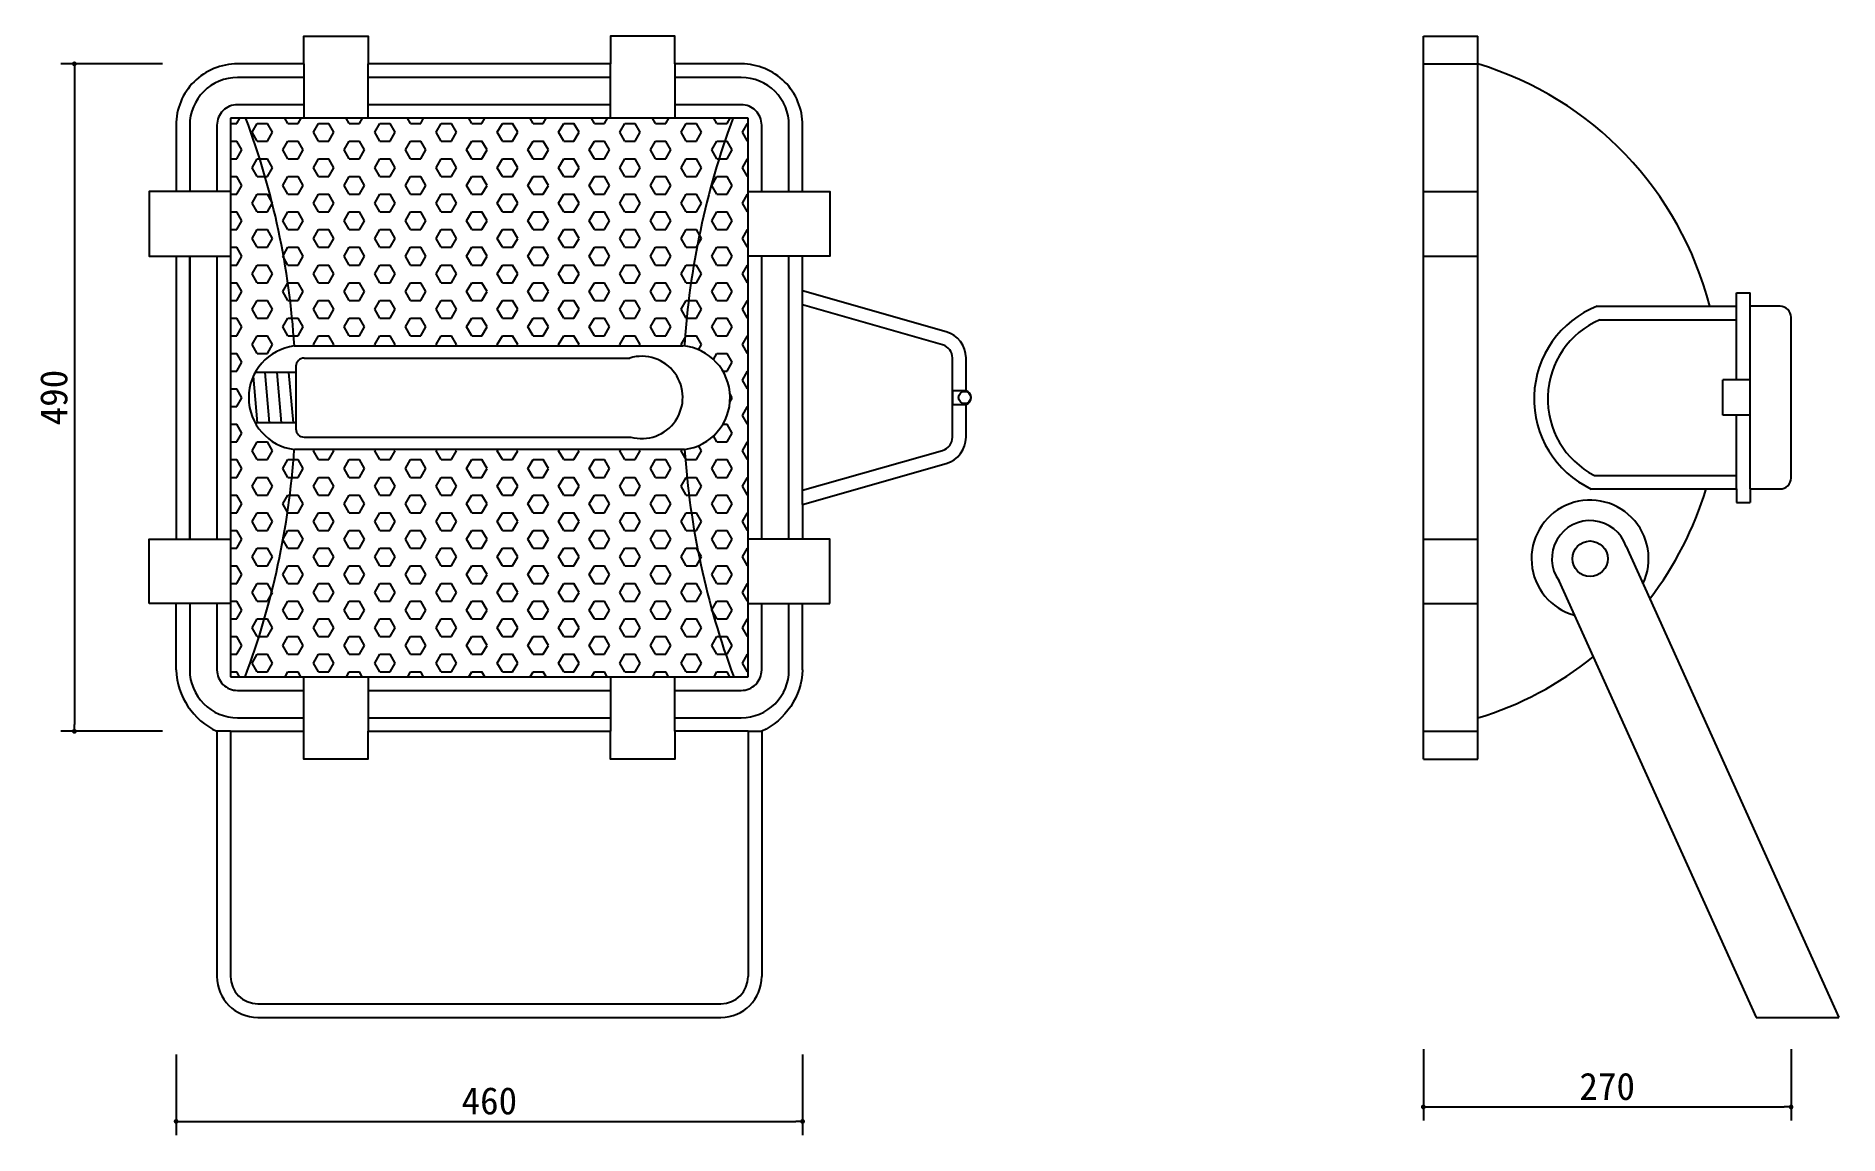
# Model space of a CAD drawing. Extents: x 678 to 2002, y 124 to 931.
import ezdxf

# ---------------------------------------------------------------- set-up
doc = ezdxf.new("R2010")
doc.units = 0
doc.header["$MEASUREMENT"] = 0
doc.layers.get('0').update_dxf_attribs({"linetype": 'CONTINUOUS'})
doc.layers.get('DEFPOINTS').update_dxf_attribs({"linetype": 'CONTINUOUS'})
for name, color, linetype in [('3', 3, 'CONTINUOUS'), ('4', 4, 'CONTINUOUS'), ('7', 7, 'CONTINUOUS'), ('BH', 3, 'CONTINUOUS'), ('DIM', 3, 'CONTINUOUS')]:
    doc.layers.add(name, color=color, linetype=linetype)
doc.styles.add('HZ', font='')
doc.styles.get('HZ').set_extended_font_data('仿宋_GB2312')
doc.dimstyles.get("Standard").update_dxf_attribs({"dimtxt": 0.18, "dimasz": 0.18, "dimexe": 0.18, "dimexo": 0.0625, "dimgap": 0.09, "dimtad": 0, "dimtih": 1, "dimtoh": 1, "dimdec": 4, "dimzin": 0, "dimtxsty": 'STANDARD', "dimcen": 0.09, "dimazin": 3, "dimtfac": 1, "dimtdec": 4, "dimtofl": 0, "dimtmove": 0, "dimatfit": 3, "dimtolj": 1, "dimtzin": 0})

# ---------------------------------------------------------------- blocks, each defined once
blk = doc.blocks.new('_DOT')
at = {"color": 0, "linetype": 'BYBLOCK'}
blk.add_line((-0.35, 0), (-1, 0), dxfattribs=at)
at = {"color": 0, "linetype": 'BYBLOCK', "const_width": 0.35}
blk.add_lwpolyline([(-0.175, 0, 1), (0.175, 0, 1)], format="xyb", close=True, dxfattribs=at)
blk = doc.blocks.new('*D3')
at = {"linetype": 'BYBLOCK'}
for p, q in [((1696.8, 331.2), (1696.8, 278.8)), ((1966.8, 331.2), (1966.8, 278.8)), ((1701.8, 288.8), (1961.8, 288.8))]:
    blk.add_line(p, q, dxfattribs=at)
at = {"layer": 'DEFPOINTS', "color": 0, "linetype": 'BYBLOCK'}
for p in [(1696.8, 341.2), (1966.8, 341.2), (1966.8, 288.8)]:
    blk.add_point(p, dxfattribs=at)
at = {"linetype": 'BYBLOCK', "xscale": 5, "yscale": 5, "zscale": 5, "rotation": 180}
blk.add_blockref('_DOT', (1696.8, 288.8), dxfattribs=at)
at = {"linetype": 'BYBLOCK', "xscale": 5, "yscale": 5, "zscale": 5}
blk.add_blockref('_DOT', (1966.8, 288.8), dxfattribs=at)
at = {"color": 0, "linetype": 'BYBLOCK', "insert": (1831.8, 303.8), "char_height": 20, "attachment_point": 5, "style": 'HZ'}
blk.add_mtext('\\A1;270', dxfattribs=at)
blk = doc.blocks.new('*D2')
at = {"linetype": 'BYBLOCK'}
for p, q in [((781, 404.6), (781, 345.4)), ((1241, 404.6), (1241, 345.4)), ((786, 355.4), (1236, 355.4))]:
    blk.add_line(p, q, dxfattribs=at)
at = {"layer": 'DEFPOINTS', "color": 0, "linetype": 'BYBLOCK'}
for p in [(781, 414.6), (1241, 414.6), (1241, 355.4)]:
    blk.add_point(p, dxfattribs=at)
at = {"linetype": 'BYBLOCK', "xscale": 5, "yscale": 5, "zscale": 5, "rotation": 180}
blk.add_blockref('_DOT', (781, 355.4), dxfattribs=at)
at = {"linetype": 'BYBLOCK', "xscale": 5, "yscale": 5, "zscale": 5}
blk.add_blockref('_DOT', (1241, 355.4), dxfattribs=at)
at = {"color": 0, "linetype": 'BYBLOCK', "insert": (1011, 370.4), "char_height": 20, "attachment_point": 5, "style": 'HZ'}
blk.add_mtext('\\A1;460', dxfattribs=at)
blk = doc.blocks.new('*D4')
at = {"linetype": 'BYBLOCK'}
for p, q in [((771, 910.4), (696.3, 910.4)), ((706.3, 905.4), (706.3, 425.4)), ((771, 420.4), (696.3, 420.4))]:
    blk.add_line(p, q, dxfattribs=at)
at = {"layer": 'DEFPOINTS', "color": 0, "linetype": 'BYBLOCK'}
for p in [(781, 910.4), (706.3, 420.4), (781, 420.4)]:
    blk.add_point(p, dxfattribs=at)
at = {"linetype": 'BYBLOCK', "xscale": 5, "yscale": 5, "zscale": 5}
for p, rotation in [((706.3, 910.4), 90), ((706.3, 420.4), 270)]:
    blk.add_blockref('_DOT', p, dxfattribs=dict(at, rotation=rotation))
at = {"color": 0, "linetype": 'BYBLOCK', "insert": (691.3, 665.4), "char_height": 20, "attachment_point": 5, "rotation": 90, "style": 'HZ'}
blk.add_mtext('\\A1;490', dxfattribs=at)

msp = doc.modelspace()

# ---------------------------------------------------------------- hatches: boundary and pattern name
at = {"layer": 'BH'}
h = msp.add_hatch(dxfattribs=at)
h.set_pattern_fill('HEX', color=256, scale=60, style=0)
h.set_pattern_definition([(0, (-1881.92, 243.092), (0, 12.99038), [7.5, -15]), (120, (-1881.92, 243.092), (-11.25, -6.49519), [7.5, -15]), (60, (-1874.42, 243.092), (-11.25, 6.49519), [7.5, -15])])
h.paths.add_polyline_path([(832.3, 870.4, -0.073238), (867.8, 703.4), (1153.1, 703.4, -0.007694), (1154.3, 703.3, -0.073294), (1189.8, 870.4)])
h.paths.add_polyline_path([(832.3, 870.4), (821, 870.4), (821, 514.1), (821, 460.4), (831.6, 460.4, 0.073298), (867.7, 627.4, -0.879515), (867.8, 703.3, 0.073294)])
h.paths.add_polyline_path([(1201, 870.4), (1189.8, 870.4, 0.073294), (1154.3, 703.3, -0.879515), (1154.4, 627.4, 0.073298), (1190.5, 460.4), (1201, 460.4)])
h.paths.add_polyline_path([(867.7, 627.4, -0.073286), (831.6, 460.4), (1190.5, 460.4, -0.073286), (1154.4, 627.4)])
h = msp.add_hatch(dxfattribs=at)
h.set_pattern_fill('ANSI31', color=256, scale=70, angle=50, style=0)
h.set_pattern_definition([(95, (-1881.92, 243.092), (-8.716704, -0.762613), [])])
h.paths.add_polyline_path([(839.2, 683.9, 0.257573), (839.1, 646.9), (869, 646.9), (869, 683.9)])

# ---------------------------------------------------------------- linework, layer by layer
at = {"layer": '3'}
for p, q in [((1696.8, 910.4), (1736.8, 910.4)), ((1696.8, 816.7), (1736.8, 816.7)), ((791, 561.4), (791, 769.3)), ((1231, 561.4), (1231, 769.3)), ((1696.8, 769.3), (1736.8, 769.3)), ((1826.4, 722.4), (1926.8, 722.4)), ((869, 688.4), (869, 642.4)), ((875, 694.4), (1114.1, 694.4)), ((869, 683.9), (839.2, 683.9)), ((1936.8, 678.4), (1916.8, 678.4)), ((1916.8, 652.4), (1916.8, 678.4)), ((1361, 670.3), (1351, 670.3)), ((1351, 670.3), (1351, 660.4)), ((1351, 660.4), (1361, 660.4)), ((1351, 660.4), (1351, 660.4)), ((1936.8, 652.4), (1916.8, 652.4)), ((869, 646.9), (839.2, 646.9)), ((875, 636.4), (1114.8, 636.4)), ((1822.5, 608.3), (1926.8, 608.3)), ((1696.8, 561.4), (1736.8, 561.4)), ((1696.8, 514.1), (1736.8, 514.1)), ((922.1, 430.4), (1100, 430.4)), ((821, 420.4), (811, 420.4)), ((821, 420.4), (821, 240.4)), ((1201, 420.4), (1201, 240.4)), ((1201, 420.4), (1211, 420.4)), ((1696.8, 420.4), (1736.8, 420.4)), ((841, 220.4), (1181, 220.4))]:
    msp.add_line(p, q, dxfattribs=at)
for points in [[(874.7, 900.4), (826, 900.4, 0.414214), (791, 865.4), (791, 816.7)], [(1231, 816.7), (1231, 865.4, 0.414214), (1196, 900.4), (1147.3, 900.4)], [(874.7, 880.4), (826, 880.4, 0.414214), (811, 865.4), (811, 816.7)], [(1211, 816.7), (1211, 865.4, 0.414214), (1196, 880.4), (1147.3, 880.4)], [(1241, 597.3), (1343.8, 626.6, 0.33494), (1351, 636.3), (1351, 694.5, 0.33494), (1343.8, 704.1), (1241, 733.4)], [(791, 514.1), (791, 465.4, 0.414214), (826, 430.4), (874.7, 430.4)], [(811, 514.1), (811, 465.4, 0.414214), (826, 450.4), (874.7, 450.4)], [(1147.3, 430.4), (1196, 430.4, 0.414214), (1231, 465.4), (1231, 514.1)], [(1147.3, 450.4), (1196, 450.4, 0.414214), (1211, 465.4), (1211, 514.1)]]:
    msp.add_lwpolyline(points, format="xyb", dxfattribs=at)
for points in [[(1100, 900.4), (922.1, 900.4)], [(1100, 880.4), (922.1, 880.4)], [(791, 769.3), (791, 561.4)], [(811, 769.3), (811, 561.4)], [(1211, 561.4), (1211, 769.3)], [(1231, 561.4), (1231, 769.3)], [(922.1, 450.4), (1100, 450.4)], [(922.1, 430.4), (1100, 430.4)]]:
    msp.add_lwpolyline(points, dxfattribs=at)
for centre, radius in [((1360, 665.4), 4.44), ((1819.2, 547.1), 13)]:
    msp.add_circle(centre, radius, dxfattribs=at)
for centre, radius, start, end in [((283.1, 666.2), 585.9, 3.6241, 20.3918), ((1739, 666.2), 585.9, 159.6082, 176.3759), ((1851.2, 664.4), 63.1, 113.1346, 242.8602), ((875, 688.4), 6, 90, 180), ((1122.8, 665.5), 30.2, 254.7111, 106.6537), ((875, 642.4), 6, 180, 270), ((283.1, 666.2), 585.9, 339.4288, 356.1976), ((1739, 666.2), 585.9, 183.8024, 200.5712), ((841, 240.4), 20, 180, 270), ((1181, 240.4), 20, 270, 0)]:
    msp.add_arc(centre, radius, start, end, dxfattribs=at)
at = {"layer": '4'}
for p, q in [((1696.8, 400), (1696.8, 930.8)), ((1696.8, 930.8), (1736.8, 930.8)), ((1736.8, 910.4), (1736.8, 930.8)), ((1241, 743.8), (1241, 769.3)), ((1926.8, 742.4), (1936.8, 742.4)), ((1926.8, 732.4), (1926.8, 742.4)), ((1936.8, 732.4), (1936.8, 742.4)), ((1907.1, 732.4), (1926.8, 732.4)), ((1904.3, 598.3), (1926.8, 598.3)), ((1926.8, 598.3), (1926.8, 588.3)), ((1936.8, 598.3), (1936.8, 588.3)), ((1241, 586.9), (1241, 561.4)), ((1926.8, 588.3), (1936.8, 588.3)), ((1863.1, 517.7), (2002, 210.4)), ((781, 514.1), (761.1, 514.1)), ((781, 465.4), (781, 514.1)), ((1241, 465.4), (1241, 514.1)), ((1241, 514.1), (1260.9, 514.1)), ((1821.6, 475.1), (1941.2, 210.4)), ((1736.8, 400), (1736.8, 430.3)), ((811, 420.4), (811, 240.4)), ((1211, 420.4), (1211, 240.4)), ((1696.8, 400), (1736.8, 400)), ((841, 210.4), (1181, 210.4)), ((851, 210.4), (1171, 210.4)), ((1941.2, 210.4), (2002, 210.4))]:
    msp.add_line(p, q, dxfattribs=at)
for points in [[(874.7, 910.4), (874.7, 930.8), (922.1, 930.8), (922.1, 910.4)], [(1147.3, 910.4), (1147.3, 930.8), (1100, 930.8), (1100, 910.4)], [(1100, 910.4), (922.1, 910.4)], [(781, 816.7), (761.1, 816.7), (761.1, 769.3), (781, 769.3)], [(1241, 816.7), (1260.9, 816.7), (1260.9, 769.3), (1241, 769.3)], [(781, 769.3), (781, 561.4)], [(761.1, 514.1), (761.1, 561.4), (781, 561.4)], [(1260.9, 514.1), (1260.9, 561.4), (1241, 561.4)]]:
    msp.add_lwpolyline(points, dxfattribs=at)
for points in [[(874.7, 910.4), (826, 910.4, 0.414214), (781, 865.4), (781, 816.7)], [(1241, 816.7), (1241, 865.4, 0.414214), (1196, 910.4), (1147.3, 910.4)], [(1361, 670.3), (1361, 694.5, 0.33494), (1346.5, 713.7), (1241, 743.8)], [(1936.8, 598.3), (1958.8, 598.3, 0.414214), (1966.8, 606.3), (1966.8, 724.4, 0.414214), (1958.8, 732.4), (1936.8, 732.4)], [(1241, 586.9), (1346.5, 617, 0.33494), (1361, 636.3), (1361, 660.4)], [(781, 465.4, 0.279109), (811, 420.4, 0.317837)], [(1241, 465.4, -0.279109), (1211, 420.4, -0.317837)]]:
    msp.add_lwpolyline(points, format="xyb", dxfattribs=at)
for centre, radius, start, end in [((1664, 670.3), 250.9, 14.337, 73.1264), ((1359.6, 665.4), 5.18, 286.2784, 73.7216), ((1664, 670.3), 250.9, 322.517, 343.3233), ((1664, 670.3), 250.9, 286.8736, 308.9101), ((841, 240.4), 30, 180, 270), ((1181, 240.4), 30, 270, 0)]:
    msp.add_arc(centre, radius, start, end, dxfattribs=at)
at = {"layer": '7'}
for p, q in [((1736.8, 430.3), (1736.8, 910.4)), ((1201, 870.4), (821, 870.4)), ((821, 870.4), (821, 514.1)), ((1201, 460.4), (1201, 870.4)), ((781, 769.3), (821, 769.3)), ((1241, 769.3), (1201, 769.3)), ((1824.5, 732.4), (1907.1, 732.4)), ((1926.8, 678.4), (1926.8, 732.4)), ((1936.8, 598.3), (1936.8, 732.4)), ((867.8, 703.4), (1153.1, 703.4)), ((1926.8, 598.3), (1926.8, 652.4)), ((867.9, 627.4), (1154.2, 627.4)), ((1820.1, 598.3), (1904.3, 598.3)), ((1845.7, 556.1), (1863.1, 517.7)), ((1796.4, 530.8), (1821.6, 475.1)), ((821, 514.1), (821, 460.4)), ((821, 460.4), (1201, 460.4)), ((821, 420.4), (874.7, 420.4)), ((1201, 420.4), (1147.3, 420.4))]:
    msp.add_line(p, q, dxfattribs=at)
for points in [[(874.7, 910.4), (874.7, 870.4)], [(922.1, 870.4), (922.1, 910.4)], [(1100, 870.4), (1100, 910.4)], [(1147.3, 910.4), (1147.3, 870.4)], [(821, 816.7), (781, 816.7)], [(1201, 816.7), (1241, 816.7)], [(1241, 586.9), (1241, 743.8)], [(781, 561.4), (821, 561.4)], [(1241, 561.4), (1201, 561.4)], [(821, 514.1), (781, 514.1)], [(1201, 514.1), (1241, 514.1)], [(874.7, 420.4), (874.7, 460.4)], [(922.1, 460.4), (922.1, 420.4)], [(1100, 460.4), (1100, 420.4)], [(1147.3, 420.4), (1147.3, 460.4)], [(874.6, 420.6), (874.6, 400.2), (921.9, 400.1), (922, 420.5)], [(922.1, 420.4), (1100, 420.4)], [(1147.2, 420.4), (1147.2, 400), (1099.9, 400), (1099.9, 420.5)]]:
    msp.add_lwpolyline(points, dxfattribs=at)
for centre, radius, start, end in [((1851.2, 664.4), 73.1, 111.4729, 244.8187), ((872.6, 665.3), 38.3, 97.2466, 262.9256), ((1149.5, 665.3), 38.3, 277.0744, 84.5166), ((1819.2, 547.1), 43, 334.7304, 254.6264), ((1819.2, 547.1), 28, 18.8793, 215.5615)]:
    msp.add_arc(centre, radius, start, end, dxfattribs=at)

# ---------------------------------------------------------------- dimensions: what is measured, and where the dimension line sits
at = {"layer": 'DIM'}
dim = msp.add_linear_dim(base=(706.3, 420.4), p1=(781, 910.4), p2=(781, 420.4), angle=90, text='490', dimstyle='STANDARD', override={"dimscale": 10, "dimtxt": 2, "dimasz": 0.5, "dimexe": 1, "dimexo": 1, "dimgap": 0.5, "dimtad": 1, "dimtih": 0, "dimtoh": 0, "dimdec": 0, "dimtxsty": 'HZ', "dimblk1": 'DOT', "dimblk2": 'DOT', "dimsah": 1, "dimcen": 0, "dimclrd": 256, "dimclre": 256, "dimtfac": 0.5, "dimtdec": 0, "dimtofl": 1}, dxfattribs=at)
dim.commit()
dim.dimension.update_dxf_attribs({"geometry": '*D4', "text_midpoint": (691.3, 665.4)})
for base, p1, p2, text, picture, middle, set_off in [((1241, 134.1), (781, 193.2), (1241, 193.2), '460', '*D2', (1011, 149.1), (0, -221.4)), ((1966.8, 144.7), (1696.8, 197.1), (1966.8, 197.1), '270', '*D3', (1831.8, 159.7), (0, -144.2))]:
    dim = msp.add_linear_dim(base=base, p1=p1, p2=p2, text=text, dimstyle='STANDARD', override={"dimscale": 10, "dimtxt": 2, "dimasz": 0.5, "dimexe": 1, "dimexo": 1, "dimgap": 0.5, "dimtad": 1, "dimtih": 0, "dimtoh": 0, "dimdec": 0, "dimtxsty": 'HZ', "dimblk1": 'DOT', "dimblk2": 'DOT', "dimsah": 1, "dimcen": 0, "dimclrd": 256, "dimclre": 256, "dimtfac": 0.5, "dimtdec": 0, "dimtofl": 1}, dxfattribs=at)
    dim.commit()
    dim.dimension.update_dxf_attribs({"geometry": picture, "text_midpoint": middle, "insert": set_off})

doc.saveas('drawing.dxf')
